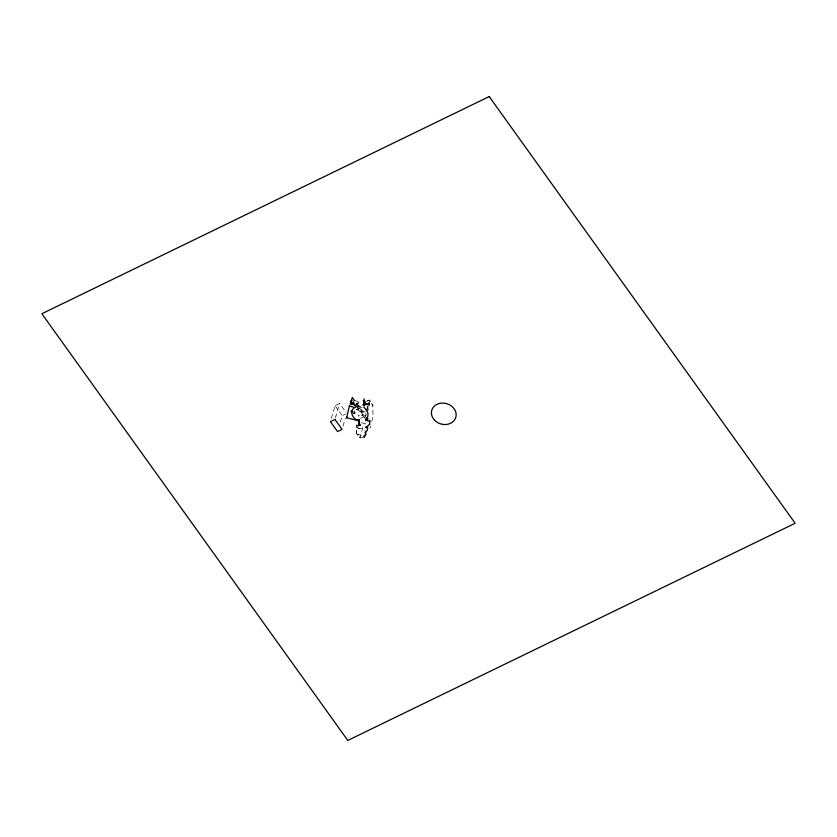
<?xml version="1.0" encoding="UTF-8"?>
<svg xmlns="http://www.w3.org/2000/svg" width="837" height="837" viewBox="0 0 837 837"><rect width="100%" height="100%" fill="white"/><g stroke="black" fill="none" stroke-linecap="round" stroke-linejoin="round"><path stroke-width="0.63" stroke-dasharray="4.18 3.14" d="M354.208 410.946L354.365 413.394L353.632 413.656M356.991 427.561L357.043 425.73M364.001 407.284L364.66 401.917L369.672 399.929L372.883 405.422L372.967 416.669L370.843 424.882M365.33 431.515L364.65 437.102L360.036 437.772L356.416 433.482L356.353 424.715M358.173 434.968C356.049 431.882 366.543 439.959 363.415 435.669M350.881 401.111C362.693 415.173 346.832 392.469 351.09 404.658M355.788 405.579C359.01 398.37 364.744 404.125 351.268 399.5L350.19 404.187M350.211 403.57L350.944 400.651M368.154 409.9L368.426 408.728M369.243 405.213L369.515 404.041L365.602 403.068L365.895 404.261L369.263 404.899L369.787 403.162L356.416 406.834M368.573 404.564L369.672 399.929L368.217 405.171M369.933 428.398L370.54 426.054M362.766 427.466L360.036 437.772M363.572 437.238L365.79 434.539M331.347 418.427L335.103 405.652L339.634 403.455L346.047 412.411M335.407 417.82L339.634 403.455M340.356 421.984L342.239 415.602L345.409 414.064M343.003 426.169L345.357 418.186M349.918 404.104L352.45 397.146L365.675 415.591L365.434 416.418M364.493 417.935L351.268 399.5L352.45 397.146M363.938 404.784L363.028 400.63L363.635 398.558L364.304 398.506L365.685 404.731M364.618 404.721L363.697 400.567L364.304 398.506M364.922 416.491L365.675 415.591M369.787 403.162L369.337 405.579M356.698 403.476L355.045 405.997L350.975 400.986M363.07 405.914L362.892 404.836L364.66 401.917L369.546 400.243L372.904 405.997M366.627 433.838L364.65 437.102L362.85 437.709M362.892 404.836L364.786 403.79L365.895 404.261M356.353 405.704L359.533 402.022M357.221 428L358.246 427.037M356.416 433.482L356.572 432.781M360.601 418.343L363.132 416.983M365.183 411.511L360.077 411.825L356.708 409.366M356.677 407.41L370.048 403.737M358.037 408.299L362.494 407.075M356.07 409.481L360.527 408.257M361.113 415.162L363.729 414.995L361.333 414.399M357.974 428.785C360.548 428.052 363.896 428.659 365.235 431.212M358.571 428.586L359.261 428.481M363.028 400.63L363.697 400.567M361.636 422.633L365.905 424.045M354.041 412.589L355.861 413.039M365.602 403.068L367.338 405.118M350.755 401.341L354.375 405.788M350.713 401.781L354.114 405.955M350.504 402.294L352.293 404.491M350.462 402.733L352.042 404.669M350.295 403.141L351.864 405.066M350.274 403.413L351.435 404.836M353.821 411.469L354.344 412.118M353.894 412.819L354.365 413.394M353.277 412.986L354.093 413.98M351.875 397.429L365.099 415.874M351.843 399.218L365.068 417.663M335.103 405.652L342.239 415.602M356.405 433.022L357.817 435.439M365.267 433.859L365.706 434.863M365.005 401.519L365.34 402.879M364.147 436.841L364.304 437.489M363.635 398.558L365.005 404.794M365.769 413.091L366.229 415.173M356.405 430.563L356.416 432.938"/><path stroke-width="1.26" d="M357.043 425.73L360.067 425.248L358.937 423.606L359.439 421.911M369.818 420.362L369.63 424.035L367.119 426.87M358.937 423.606L359.115 419.871M352.095 412.442L352.44 410.193M358.759 415.895L358.791 415.34M366.177 417.83L365.612 420.007L369.64 421.482M359.23 419.766L358.937 420.865L346.633 417.799L349.531 405.422M365.612 420.007C368.196 417.747 368.855 413.457 366.784 410.653L367.956 406.144M346.633 417.799L346.821 417.14M365.915 432.98L365.099 432.603L367.391 430.249L367.589 427.278M367.255 420.08L367.537 419.567A5.681 1.329 -51.6 0 0 367.956 418.552M355.348 406.866L354.846 407.441L349.332 406.071M366.972 426.41L365.821 427.236L367.202 427.979M354.836 407.452C348.548 411.03 352.984 420.132 359.104 420.404M365.821 427.236L367.014 426.954A5.681 2.197 65.4 0 0 367.349 426.347M364.001 407.284L366.784 410.653M358.937 420.865L358.121 419.954M351.634 410.465L352.115 411.061M351.205 411.04L351.917 411.909M351.153 411.511L351.896 412.432M360.067 425.248L359.554 423.679M359.083 424.955L359.063 424.788A5.681 2.197 65.4 0 1 359.188 423.742M489.206 96.569L41.85 313.739L347.794 740.431L795.15 523.261L489.206 96.569M334.936 419.421L330.406 421.618L337.541 431.557L342.061 429.36L334.936 419.421M434.497 420.132A12.534 10.557 16.4 0 0 455.527 418.155A12.534 10.557 16.4 0 0 441.329 403.141A12.534 10.557 16.4 0 0 434.497 420.132"/></g></svg>
